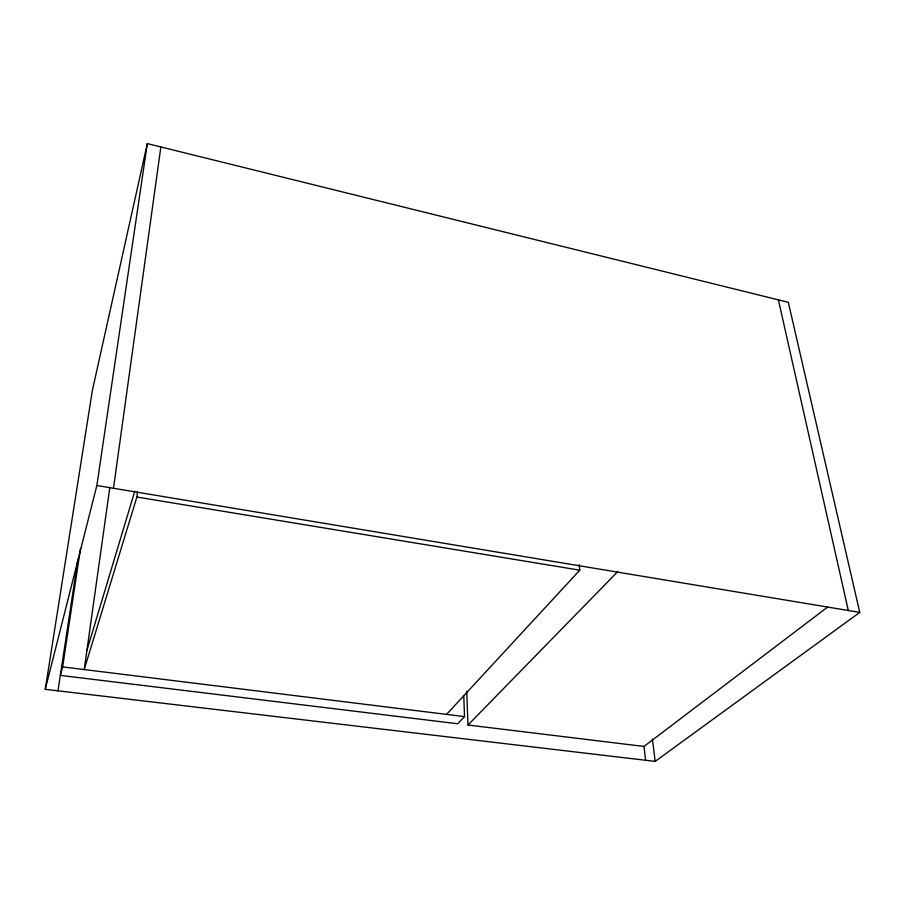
<?xml version="1.0" encoding="UTF-8"?>
<svg xmlns="http://www.w3.org/2000/svg" width="905" height="905" viewBox="0 0 905 905"><rect width="100%" height="100%" fill="white"/><g stroke="black" fill="none" stroke-linecap="round" stroke-linejoin="round"><path stroke-width="1.36" d="M109.867 487.241L84.222 669.553L136.881 497.026L137.583 491.494M113.487 488.27L160.864 146.961M45.25 689.327L96.858 485.51L147.311 143.601L788.323 302.327L859.75 612.402L655.163 761.399L45.25 689.327L92.31 390.722L147.311 143.601M57.988 690.832L77.909 559.369M463.745 695.447L464.537 716.624L457.704 723.762L60.33 675.379L62.637 666.883L80.534 548.407M86.903 650.457L134.8 491.098M446.561 714.396L579.766 570.184L579.234 564.686M827.475 607.21L643.975 746.444L467.998 725.018L617.64 571.711M62.637 666.883L464.537 716.624M136.881 497.026L579.766 570.184M96.858 485.51L859.75 612.402M778.402 299.872L848.302 610.49M652.426 739.034L655.163 761.399M643.975 746.444L645.604 760.268M466.697 691.262L467.998 725.018"/></g></svg>
